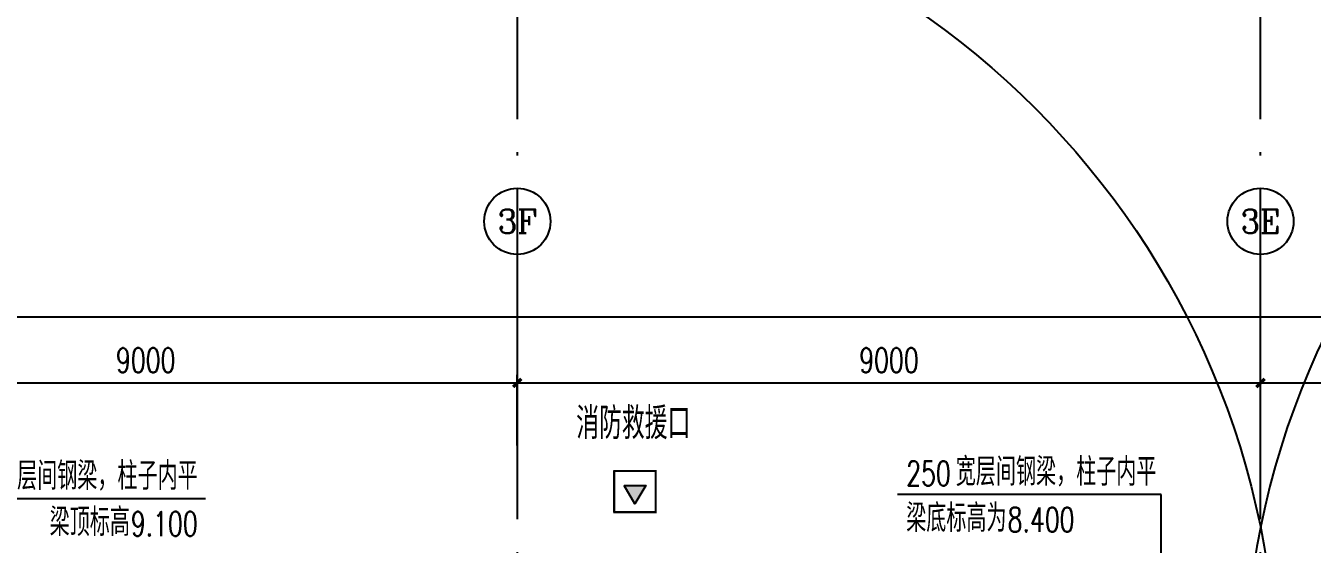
# Model space of a CAD drawing. Extents: x -821772 to -21949, y 506164 to 1049594.
# Drawn here: x -179808 to -164228, y 622717 to 628991 of the extents above; entities that cross this region are included whole.
import ezdxf
from ezdxf.enums import TextEntityAlignment as Align
from ezdxf.xclip import XClip

# ---------------------------------------------------------------- set-up
doc = ezdxf.new("R2010")
doc.units = 0
doc.header["$LTSCALE"] = 1000
doc.header["$MEASUREMENT"] = 0
doc.header["$XCLIPFRAME"] = 2
doc.linetypes.add('10平面20250807_t3$0$DOTE', pattern=[2.42, 2, -0.2, 0.02, -0.2])
doc.layers.get('Defpoints').update_dxf_attribs({"color": 210})
for name, color, linetype in [('10平面20250807_t3$0$A-AXIS-D', 8, 'Continuous'), ('10平面20250807_t3$0$A-AXIS-DOTE', 8, '10平面20250807_t3$0$DOTE'), ('10平面20250807_t3$0$A-AXIS-DP', 8, 'Continuous'), ('10平面20250807_t3$0$A-AXIS-SYMB', 8, 'Continuous'), ('10平面20250807_t3$0$A-LIN-V', 8, 'Continuous'), ('10平面20250807_t3$0$A-TEXT', 8, 'Continuous'), ('10平面20250807_t3$0$AS-WALL', 8, 'Continuous'), ('10平面20250807_t3$0$PUB_TEXT', 8, 'Continuous'), ('10平面20250807_t3$0$RP-N2-01$0$$0$A-WIND-J', 8, 'Continuous'), ('10平面20250807_t3$0$RP-N2-01$0$A-WIND-J', 8, 'Continuous'), ('10平面20250807_t3$0$SB_ZF消火栓', 10, 'Continuous'), ('10平面20250807_t3$0$SB_ZF消火栓M', 10, 'Continuous')]:
    doc.layers.add(name, color=color, linetype=linetype)
doc.styles.add('10平面20250807_t3$0$_TCH_AXIS', font='COMPLEX', dxfattribs={"bigfont": 'GBCBIG'})
doc.styles.add('10平面20250807_t3$0$_TCH_DIM', font='SIMPLEX', dxfattribs={"bigfont": 'GBCBIG'})
doc.styles.add('10平面20250807_t3$0$_TCH_DIM_T3', font='SIMPLEX', dxfattribs={"width": 0.705882, "bigfont": 'GBCBIG'})
doc.dimstyles.new('10平面20250807_t3$0$_TCH_ARCH&&100', dxfattribs={"dimtxt": 297.5, "dimasz": 100, "dimexe": 100, "dimexo": 100, "dimgap": 126.25, "dimtad": 1, "dimdec": 0, "dimzin": 0, "dimdsep": 46, "dimtxsty": '10平面20250807_t3$0$_TCH_DIM_T3', "dimblk": '10平面20250807_t3$0$_ArchTick', "dimcen": 0.09, "dimclrt": 7, "dimazin": 2, "dimtfac": 1, "dimtdec": 0, "dimtix": 1, "dimtmove": 2, "dimatfit": 3, "dimfxl": 0, "dimtolj": 1, "dimtzin": 0, "dimarcsym": 0})

# ---------------------------------------------------------------- blocks, each defined once
blk = doc.blocks.new('10平面20250807_t3$0$_ArchTick')
at = {"color": 0, "linetype": 'ByBlock', "const_width": 0.4}
blk.add_lwpolyline([(-0.5, -0.5), (0.5, 0.5)], dxfattribs=at)
blk = doc.blocks.new('*D10067')
at = {"layer": '10平面20250807_t3$0$A-AXIS-D', "color": 0, "lineweight": -2}
for p, q in [((37882, -180910), (37882, -180052)), ((46882, -180910), (46882, -180052)), ((37882, -180152), (46882, -180152))]:
    blk.add_line(p, q, dxfattribs=at)
at = {"layer": 'Defpoints', "color": 0}
for p in [(46882, -180152), (37882, -181010), (46882, -181010)]:
    blk.add_point(p, dxfattribs=at)
at = {"layer": '10平面20250807_t3$0$A-AXIS-D', "color": 0, "lineweight": -2, "xscale": 100, "yscale": 100, "zscale": 100, "rotation": 180}
blk.add_blockref('10平面20250807_t3$0$_ArchTick', (37882, -180152), dxfattribs=at)
at = {"layer": '10平面20250807_t3$0$A-AXIS-D', "color": 0, "lineweight": -2, "xscale": 100, "yscale": 100, "zscale": 100}
blk.add_blockref('10平面20250807_t3$0$_ArchTick', (46882, -180152), dxfattribs=at)
at = {"layer": '10平面20250807_t3$0$A-AXIS-D', "color": 7, "insert": (42382, -179877), "char_height": 297.5, "attachment_point": 5, "style": '10平面20250807_t3$0$_TCH_DIM_T3'}
blk.add_mtext('\\A1;9000', dxfattribs=at)
blk = doc.blocks.new('*D10068')
at = {"layer": '10平面20250807_t3$0$A-AXIS-D', "color": 0, "lineweight": -2}
for p, q in [((46882, -180910), (46882, -180052)), ((55882, -180910), (55882, -180052)), ((46882, -180152), (55882, -180152))]:
    blk.add_line(p, q, dxfattribs=at)
at = {"layer": 'Defpoints', "color": 0}
for p in [(55882, -180152), (46882, -181010), (55882, -181010)]:
    blk.add_point(p, dxfattribs=at)
at = {"layer": '10平面20250807_t3$0$A-AXIS-D', "color": 0, "lineweight": -2, "xscale": 100, "yscale": 100, "zscale": 100, "rotation": 180}
blk.add_blockref('10平面20250807_t3$0$_ArchTick', (46882, -180152), dxfattribs=at)
at = {"layer": '10平面20250807_t3$0$A-AXIS-D', "color": 0, "lineweight": -2, "xscale": 100, "yscale": 100, "zscale": 100}
blk.add_blockref('10平面20250807_t3$0$_ArchTick', (55882, -180152), dxfattribs=at)
at = {"layer": '10平面20250807_t3$0$A-AXIS-D', "color": 7, "insert": (51382, -179877), "char_height": 297.5, "attachment_point": 5, "style": '10平面20250807_t3$0$_TCH_DIM_T3'}
blk.add_mtext('\\A1;9000', dxfattribs=at)
blk = doc.blocks.new('*D10069')
at = {"layer": '10平面20250807_t3$0$A-AXIS-D', "color": 0, "lineweight": -2}
for p, q in [((55882, -180910), (55882, -180052)), ((64882, -180910), (64882, -180052)), ((55882, -180152), (64882, -180152))]:
    blk.add_line(p, q, dxfattribs=at)
at = {"layer": 'Defpoints', "color": 0}
for p in [(64882, -180152), (55882, -181010), (64882, -181010)]:
    blk.add_point(p, dxfattribs=at)
at = {"layer": '10平面20250807_t3$0$A-AXIS-D', "color": 0, "lineweight": -2, "xscale": 100, "yscale": 100, "zscale": 100, "rotation": 180}
blk.add_blockref('10平面20250807_t3$0$_ArchTick', (55882, -180152), dxfattribs=at)
at = {"layer": '10平面20250807_t3$0$A-AXIS-D', "color": 0, "lineweight": -2, "xscale": 100, "yscale": 100, "zscale": 100}
blk.add_blockref('10平面20250807_t3$0$_ArchTick', (64882, -180152), dxfattribs=at)
at = {"layer": '10平面20250807_t3$0$A-AXIS-D', "color": 7, "insert": (60382, -179877), "char_height": 297.5, "attachment_point": 5, "style": '10平面20250807_t3$0$_TCH_DIM_T3'}
blk.add_mtext('\\A1;9000', dxfattribs=at)
blk = doc.blocks.new('*D10074')
at = {"layer": '10平面20250807_t3$0$A-AXIS-D', "color": 0, "lineweight": -2}
for p, q in [((-93018, -180810), (-93018, -179252)), ((92682, -180810), (92682, -179252)), ((-93018, -179352), (92682, -179352))]:
    blk.add_line(p, q, dxfattribs=at)
at = {"layer": 'Defpoints', "color": 0}
for p in [(92682, -179352), (-93018, -180910), (92682, -180910)]:
    blk.add_point(p, dxfattribs=at)
at = {"layer": '10平面20250807_t3$0$A-AXIS-D', "color": 0, "lineweight": -2, "xscale": 100, "yscale": 100, "zscale": 100, "rotation": 180}
blk.add_blockref('10平面20250807_t3$0$_ArchTick', (-93018, -179352), dxfattribs=at)
at = {"layer": '10平面20250807_t3$0$A-AXIS-D', "color": 0, "lineweight": -2, "xscale": 100, "yscale": 100, "zscale": 100}
blk.add_blockref('10平面20250807_t3$0$_ArchTick', (92682, -179352), dxfattribs=at)
at = {"layer": '10平面20250807_t3$0$A-AXIS-D', "color": 7, "insert": (-168, -179077), "char_height": 297.5, "attachment_point": 5, "style": '10平面20250807_t3$0$_TCH_DIM_T3'}
blk.add_mtext('\\A1;185700', dxfattribs=at)
blk = doc.blocks.new('10平面20250807_t3$0$3243243')
at = {"layer": '10平面20250807_t3$0$A-AXIS-SYMB'}
for p, q in [((-180890, 623270), (-177630, 623270)), ((-166055.8, 623320), (-169250, 623320)), ((-166055.8, 620480), (-166055.8, 623320))]:
    blk.add_line(p, q, dxfattribs=at)
at = {"layer": '10平面20250807_t3$0$PUB_TEXT', "style": '10平面20250807_t3$0$_TCH_DIM'}
for s, p in [('宽层间钢梁，柱子内平', (-180155.2, 623375)), ('宽层间钢梁，柱子内平', (-168545, 623425)), ('梁底标高为', (-169145, 622865)), ('梁顶标高', (-179518, 622815))]:
    blk.add_text(s, height=337.59, dxfattribs=at).set_placement(p)
at = {"layer": '10平面20250807_t3$0$PUB_TEXT', "style": '10平面20250807_t3$0$_TCH_DIM', "width": 0.705882}
for s, p in [('250', (-169145, 623425)), ('9.100', (-178535, 622815)), ('8.400', (-167916.3, 622865))]:
    blk.add_text(s, height=297.5, dxfattribs=at).set_placement(p)
blk = doc.blocks.new('10平面20250807_t3$0$RP-N2-01$0$$0$xfjy')
at = {"layer": '10平面20250807_t3$0$RP-N2-01$0$$0$A-WIND-J'}
h = blk.add_hatch(color=256, dxfattribs=at)
h.dxf.hatch_style = 1
h.paths.add_polyline_path([(1141876, -26214), (1142135, -26214), (1142005, -25989)])
at = {"layer": '10平面20250807_t3$0$RP-N2-01$0$$0$A-WIND-J', "const_width": 25}
blk.add_lwpolyline([(1141755, -25889), (1141755, -26389), (1142255, -26389), (1142255, -25889)], close=True, dxfattribs=at)
at = {"layer": '10平面20250807_t3$0$RP-N2-01$0$$0$A-WIND-J'}
for points in [[(1141755, -26389), (1142255, -26389), (1142255, -25889), (1141755, -25889)], [(1141876, -26214), (1142135, -26214), (1142005, -25989)]]:
    blk.add_lwpolyline(points, close=True, dxfattribs=at)
blk = doc.blocks.new('10平面20250807_t3$0$RP-N2-01$0$xfjy')
at = {"layer": '10平面20250807_t3$0$RP-N2-01$0$$0$A-WIND-J'}
blk.add_blockref('10平面20250807_t3$0$RP-N2-01$0$$0$xfjy', (0, 0), dxfattribs=at)
blk = doc.blocks.new('10平面20250807_t3$0$1232')
at = {"layer": '10平面20250807_t3$0$RP-N2-01$0$A-WIND-J', "xscale": -1, "rotation": 180}
blk.add_blockref('10平面20250807_t3$0$RP-N2-01$0$xfjy', (-1314435, 597215, 0), dxfattribs=at)
at = {"layer": '10平面20250807_t3$0$A-TEXT', "style": '10平面20250807_t3$0$_TCH_DIM'}
blk.add_text('消防救援口', height=384.1, dxfattribs=at).set_placement((-173141, 623989, 0))
blk = doc.blocks.new('10平面20250807_t3$0$A$C5D961328')
at = {"layer": '10平面20250807_t3$0$A-LIN-V', "ltscale": 500}
blk.add_circle((350, 40), 10001, dxfattribs=at)
blk = doc.blocks.new('10平面20250807_t3$0$we42342343234')
at = {"layer": '10平面20250807_t3$0$SB_ZF消火栓M', "rotation": 180}
blk.add_blockref('10平面20250807_t3$0$A$C5D961328', (-174304, 620960), dxfattribs=at)
at = {"layer": '10平面20250807_t3$0$SB_ZF消火栓M', "xscale": -1, "rotation": 180}
blk.add_blockref('10平面20250807_t3$0$A$C5D961328', (-155404, 620960), dxfattribs=at)
blk = doc.blocks.new('10平面20250807_t3$0$234243242332')
at = {"layer": '10平面20250807_t3$0$SB_ZF消火栓'}
blk.add_blockref('10平面20250807_t3$0$we42342343234', (0, 0), dxfattribs=at)
blk = doc.blocks.new('10平面20250807_t3$0$dote')
at = {"layer": '10平面20250807_t3$0$A-AXIS-D'}
for centre in [(46882.2, -178196), (55882.2, -178196)]:
    blk.add_circle(centre, 400, dxfattribs=at)
at = {"layer": '10平面20250807_t3$0$A-AXIS-DOTE', "ltscale": 2}
for p, q in [((46882.2, -264080), (46882.2, -167560.7)), ((55882.2, -264080), (55882.2, -167560.7))]:
    blk.add_line(p, q, dxfattribs=at)
at = {"layer": '10平面20250807_t3$0$PUB_TEXT', "style": '10平面20250807_t3$0$_TCH_AXIS'}
for s, p, p2 in [('3F', (46642.1, -178340.1), (47122.3, -178340.1)), ('3E', (55642.1, -178340.1), (56122.3, -178340.1))]:
    blk.add_text(s, height=288.12, dxfattribs=at).set_placement(p, p2, align=Align.FIT)
at = {"layer": '10平面20250807_t3$0$A-AXIS-D'}
for base, p1, p2, picture, middle in [((92682.2, -179352.2), (-93017.8, -180910.2), (92682.2, -180910.2), '*D10074', (-167.8, -179077.2)), ((46882.2, -180152.2), (37882.2, -181010.2), (46882.2, -181010.2), '*D10067', (42382.2, -179877.2)), ((55882.2, -180152.2), (46882.2, -181010.2), (55882.2, -181010.2), '*D10068', (51382.2, -179877.2)), ((64882.2, -180152.2), (55882.2, -181010.2), (64882.2, -181010.2), '*D10069', (60382.2, -179877.2))]:
    dim = blk.add_linear_dim(base=base, p1=p1, p2=p2, angle=0, dimstyle='10平面20250807_t3$0$_TCH_ARCH&&100', override={"dimgap": 0}, dxfattribs=at)
    dim.commit()
    dim.dimension.update_dxf_attribs({"geometry": picture, "text_midpoint": middle, "dimtype": 129})
blk = doc.blocks.new('10平面20250807_t3')
blk.add_blockref('10平面20250807_t3$0$1232', (0, 0))
at = {"layer": '10平面20250807_t3$0$A-AXIS-DP'}
blk.add_blockref('10平面20250807_t3$0$3243243', (0, 0), dxfattribs=at)
at = {"layer": '10平面20250807_t3$0$AS-WALL'}
blk.add_blockref('10平面20250807_t3$0$dote', (-220736.4, 804820), dxfattribs=at)
at = {"layer": '10平面20250807_t3$0$SB_ZF消火栓', "linetype": 'Continuous'}
blk.add_blockref('10平面20250807_t3$0$234243242332', (0, 0), dxfattribs=at)

msp = doc.modelspace()

# ---------------------------------------------------------------- block references
at = {"ltscale": 100}
ref = msp.add_blockref('10平面20250807_t3', (0, 0), dxfattribs=at)
XClip(ref).set_block_clipping_path([(-386212.6353242097, 506163.79756496), (-21948.7593967821, 884998.2285294847)])

doc.saveas('drawing.dxf')
